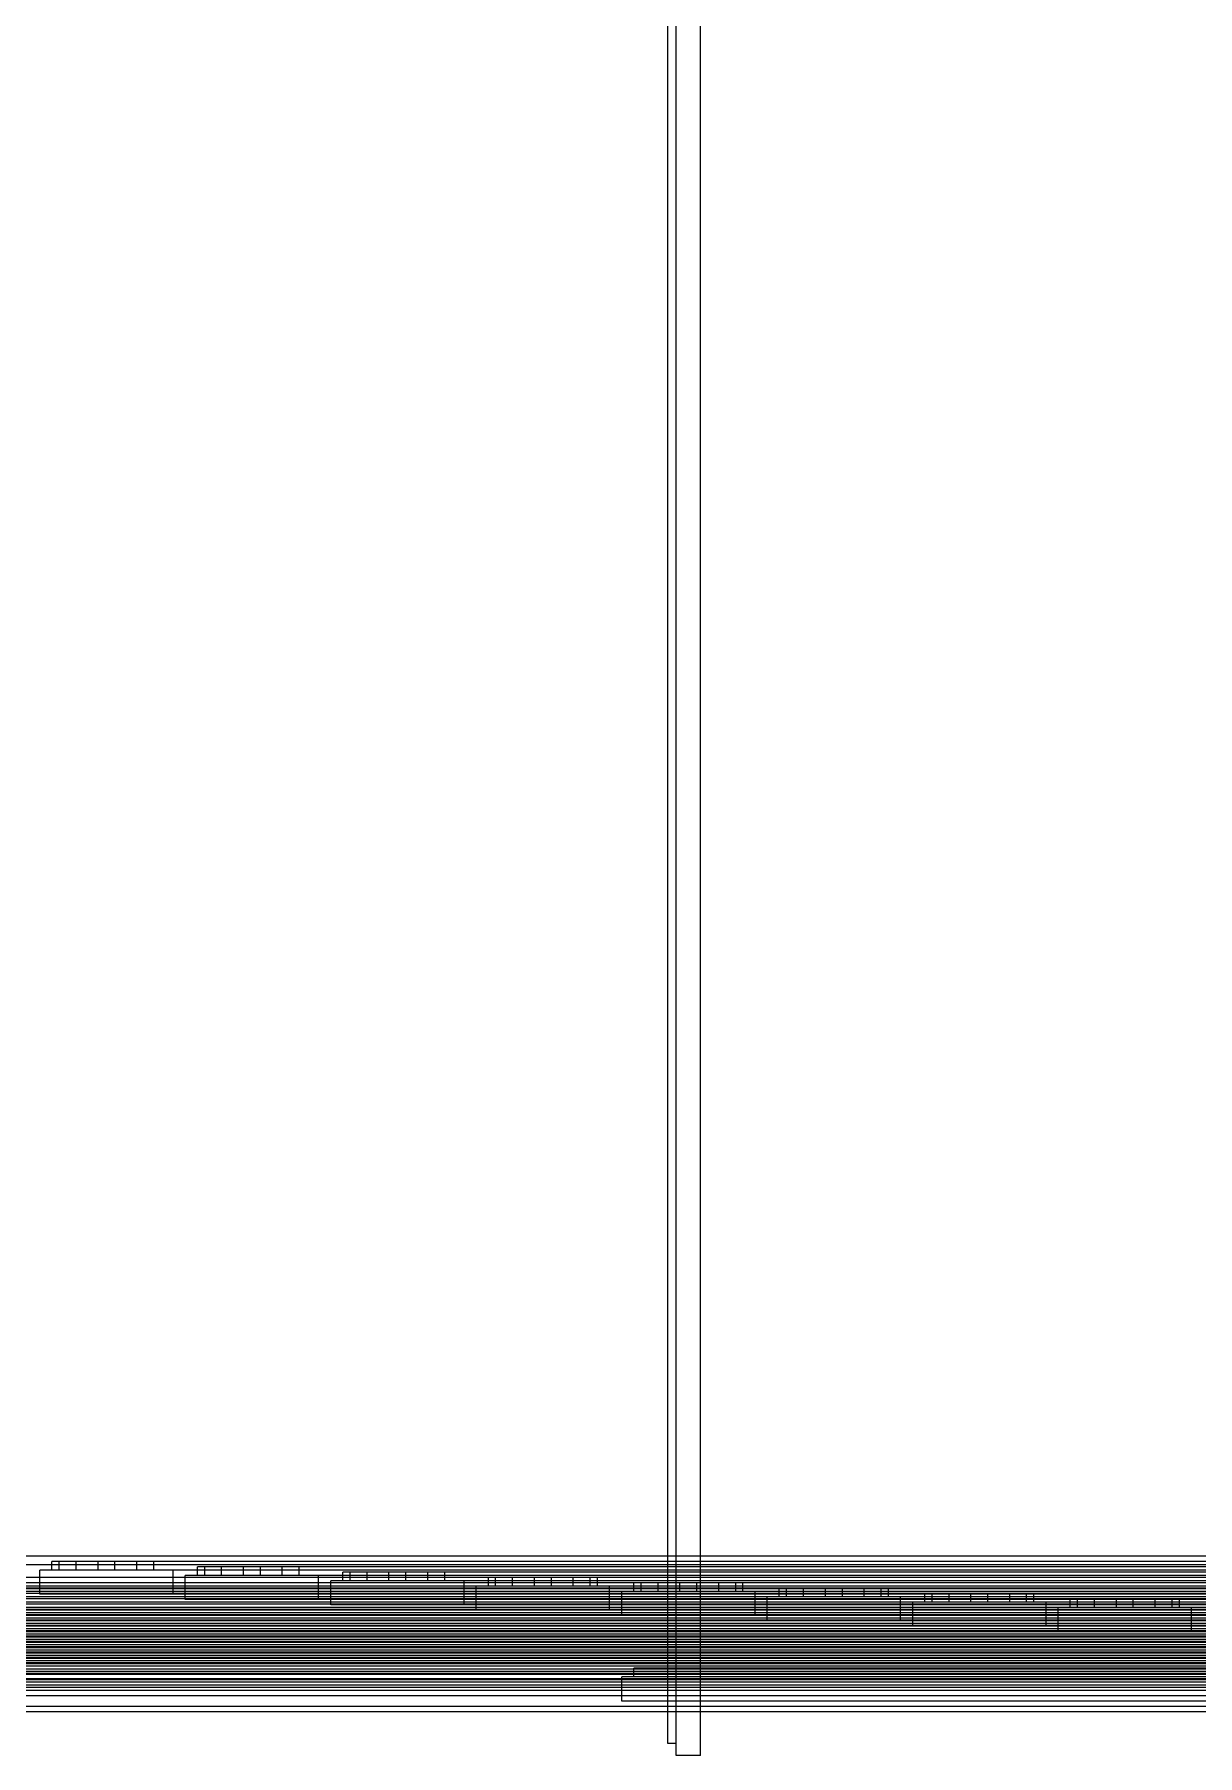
# Model space of a CAD drawing. Header units: millimetres. Extents: x -1225 to 566, y -985 to 617.
# Drawn here: x -751.7 to -703.7, y 3.4 to 74.4 of the extents above; entities that cross this region are included whole.
import ezdxf

# ---------------------------------------------------------------- set-up
doc = ezdxf.new("R2010")
doc.units = ezdxf.units.MM
doc.layers.add('HIDDEN', color=8, linetype='Continuous')
doc.layers.add('VISIBLE', color=7, linetype='Continuous')

msp = doc.modelspace()

# ---------------------------------------------------------------- linework, layer by layer
at = {"layer": 'HIDDEN'}
for points in [[(-725.53, 3.89), (-725.53, 222.25)], [(-725.53, 3.89), (-725.53, 222.25)], [(-725.53, 3.89), (-725.53, 222.25)], [(-725.53, 3.89), (-725.53, 222.25)], [(-725.53, 3.89), (-725.53, 222.25)], [(-725.18, 3.39), (-725.18, 222.75)], [(-725.18, 3.89), (-725.18, 222.25)], [(-725.18, 3.89), (-725.18, 222.25)], [(-725.18, 3.89), (-725.18, 222.25)], [(-725.18, 3.89), (-725.18, 222.25)], [(-725.18, 3.89), (-725.18, 222.25)], [(-725.18, 3.89), (-725.18, 222.25)], [(-724.18, 3.39), (-724.18, 222.75)], [(-607.93, 11.61), (-756.93, 11.61)], [(-607.93, 11.61), (-756.93, 11.61)], [(-607.93, 11.61), (-756.93, 11.61)], [(-607.93, 11.61), (-756.93, 11.61)], [(-607.93, 11.61), (-756.93, 11.61)], [(-607.93, 11.61), (-756.93, 11.61)], [(-595.43, 11.61), (-756.93, 11.61)], [(-595.43, 11.61), (-756.93, 11.61)], [(-595.43, 11.61), (-756.93, 11.61)], [(-595.43, 11.61), (-756.93, 11.61)], [(-595.43, 11.61), (-756.93, 11.61)], [(-607.93, 11.39), (-750.93, 11.39)], [(-750.93, 11.04), (-750.93, 11.39)], [(-607.93, 11.39), (-750.93, 11.39)], [(-750.93, 11.04), (-750.93, 11.39)], [(-607.93, 11.39), (-750.93, 11.39)], [(-750.93, 11.04), (-750.93, 11.39)], [(-607.93, 11.39), (-750.93, 11.39)], [(-750.93, 11.04), (-750.93, 11.39)], [(-607.93, 11.39), (-750.93, 11.39)], [(-750.93, 11.04), (-750.93, 11.39)], [(-607.93, 11.39), (-750.93, 11.39)], [(-750.93, 11.04), (-750.93, 11.39)], [(-661.43, 11.39), (-750.93, 11.39)], [(-750.93, 11.04), (-750.93, 11.39)], [(-661.43, 11.39), (-750.93, 11.39)], [(-750.93, 11.04), (-750.93, 11.39)], [(-661.43, 11.39), (-750.93, 11.39)], [(-750.93, 11.04), (-750.93, 11.39)], [(-661.43, 11.39), (-750.93, 11.39)], [(-750.93, 11.04), (-750.93, 11.39)], [(-661.43, 11.39), (-750.93, 11.39)], [(-750.93, 11.04), (-750.93, 11.39)], [(-661.43, 11.39), (-750.93, 11.39)], [(-750.93, 11.04), (-750.93, 11.39)], [(-749.93, 11.39), (-750.63, 11.39)], [(-750.63, 11.04), (-750.63, 11.39)], [(-749.93, 11.39), (-750.63, 11.39)], [(-750.63, 11.04), (-750.63, 11.39)], [(-749.93, 11.04), (-749.93, 11.39)], [(-749.93, 11.04), (-749.93, 11.39)], [(-748.33, 11.39), (-749.03, 11.39)], [(-749.03, 11.04), (-749.03, 11.39)], [(-748.33, 11.39), (-749.03, 11.39)], [(-749.03, 11.04), (-749.03, 11.39)], [(-748.33, 11.04), (-748.33, 11.39)], [(-748.33, 11.04), (-748.33, 11.39)], [(-746.73, 11.39), (-747.43, 11.39)], [(-747.43, 11.04), (-747.43, 11.39)], [(-746.73, 11.39), (-747.43, 11.39)], [(-747.43, 11.04), (-747.43, 11.39)], [(-746.73, 11.04), (-746.73, 11.39)], [(-746.73, 11.04), (-746.73, 11.39)], [(-725.53, 5.64), (-725.53, 11.61)], [(-725.18, 5.86), (-725.18, 11.61)], [(-724.18, 5.86), (-724.18, 11.61)], [(-728.43, 10.73), (-796.93, 10.73)], [(-728.43, 10.73), (-796.93, 10.73)], [(-728.43, 10.73), (-796.93, 10.73)], [(-728.43, 10.73), (-796.93, 10.73)], [(-728.43, 10.73), (-796.93, 10.73)], [(-607.43, 11.26), (-757.43, 11.26)], [(-607.43, 11.26), (-757.43, 11.26)], [(-594.93, 11.26), (-757.43, 11.26)], [(-728.43, 10.73), (-757.43, 10.73)], [(-607.93, 11.26), (-756.93, 11.26)], [(-607.93, 11.26), (-756.93, 11.26)], [(-607.93, 11.26), (-756.93, 11.26)], [(-607.93, 11.26), (-756.93, 11.26)], [(-607.93, 11.26), (-756.93, 11.26)], [(-607.93, 11.26), (-756.93, 11.26)], [(-595.43, 11.26), (-756.93, 11.26)], [(-595.43, 11.26), (-756.93, 11.26)], [(-595.43, 11.26), (-756.93, 11.26)], [(-595.43, 11.26), (-756.93, 11.26)], [(-595.43, 11.26), (-756.93, 11.26)], [(-595.43, 11.26), (-756.93, 11.26)], [(-607.43, 11.04), (-751.43, 11.04)], [(-751.43, 10.26), (-751.43, 11.04)], [(-607.43, 11.04), (-751.43, 11.04)], [(-751.43, 10.04), (-751.43, 11.04)], [(-745.93, 11.04), (-751.43, 11.04)], [(-751.43, 10.26), (-751.43, 11.04)], [(-745.93, 11.04), (-751.43, 11.04)], [(-751.43, 10.04), (-751.43, 11.04)], [(-660.93, 11.04), (-751.43, 11.04)], [(-751.43, 10.04), (-751.43, 11.04)], [(-660.93, 11.04), (-751.43, 11.04)], [(-751.43, 10.04), (-751.43, 11.04)], [(-607.93, 11.04), (-750.93, 11.04)], [(-607.93, 11.04), (-750.93, 11.04)], [(-607.93, 11.04), (-750.93, 11.04)], [(-607.93, 11.04), (-750.93, 11.04)], [(-607.93, 11.04), (-750.93, 11.04)], [(-607.93, 11.04), (-750.93, 11.04)], [(-661.43, 11.04), (-750.93, 11.04)], [(-661.43, 11.04), (-750.93, 11.04)], [(-661.43, 11.04), (-750.93, 11.04)], [(-661.43, 11.04), (-750.93, 11.04)], [(-661.43, 11.04), (-750.93, 11.04)], [(-661.43, 11.04), (-750.93, 11.04)], [(-749.93, 11.04), (-750.63, 11.04)], [(-749.93, 11.04), (-750.63, 11.04)], [(-748.33, 11.04), (-749.03, 11.04)], [(-748.33, 11.04), (-749.03, 11.04)], [(-746.73, 11.04), (-747.43, 11.04)], [(-746.73, 11.04), (-747.43, 11.04)], [(-745.93, 10.26), (-745.93, 11.04)], [(-745.93, 10.04), (-745.93, 11.04)], [(-607.43, 10.82), (-745.43, 10.82)], [(-745.43, 9.82), (-745.43, 10.82)], [(-607.43, 10.82), (-745.43, 10.82)], [(-745.43, 9.82), (-745.43, 10.82)], [(-739.93, 10.82), (-745.43, 10.82)], [(-745.43, 10.26), (-745.43, 10.82)], [(-739.93, 10.82), (-745.43, 10.82)], [(-745.43, 9.82), (-745.43, 10.82)], [(-658.93, 10.82), (-745.43, 10.82)], [(-745.43, 10.26), (-745.43, 10.82)], [(-658.93, 10.82), (-745.43, 10.82)], [(-745.43, 9.82), (-745.43, 10.82)], [(-607.93, 11.17), (-744.93, 11.17)], [(-744.93, 10.82), (-744.93, 11.17)], [(-607.93, 11.17), (-744.93, 11.17)], [(-744.93, 10.82), (-744.93, 11.17)], [(-607.93, 11.17), (-744.93, 11.17)], [(-744.93, 10.82), (-744.93, 11.17)], [(-607.93, 11.17), (-744.93, 11.17)], [(-744.93, 10.82), (-744.93, 11.17)], [(-607.93, 11.17), (-744.93, 11.17)], [(-744.93, 10.82), (-744.93, 11.17)], [(-607.93, 11.17), (-744.93, 11.17)], [(-744.93, 10.82), (-744.93, 11.17)], [(-659.43, 11.17), (-744.93, 11.17)], [(-744.93, 10.82), (-744.93, 11.17)], [(-659.43, 11.17), (-744.93, 11.17)], [(-744.93, 10.82), (-744.93, 11.17)], [(-659.43, 11.17), (-744.93, 11.17)], [(-744.93, 10.82), (-744.93, 11.17)], [(-659.43, 11.17), (-744.93, 11.17)], [(-744.93, 10.82), (-744.93, 11.17)], [(-659.43, 11.17), (-744.93, 11.17)], [(-744.93, 10.82), (-744.93, 11.17)], [(-659.43, 11.17), (-744.93, 11.17)], [(-744.93, 10.82), (-744.93, 11.17)], [(-607.93, 10.82), (-744.93, 10.82)], [(-607.93, 10.82), (-744.93, 10.82)], [(-607.93, 10.82), (-744.93, 10.82)], [(-607.93, 10.82), (-744.93, 10.82)], [(-607.93, 10.82), (-744.93, 10.82)], [(-607.93, 10.82), (-744.93, 10.82)], [(-659.43, 10.82), (-744.93, 10.82)], [(-659.43, 10.82), (-744.93, 10.82)], [(-659.43, 10.82), (-744.93, 10.82)], [(-659.43, 10.82), (-744.93, 10.82)], [(-659.43, 10.82), (-744.93, 10.82)], [(-659.43, 10.82), (-744.93, 10.82)], [(-743.93, 11.17), (-744.63, 11.17)], [(-744.63, 10.82), (-744.63, 11.17)], [(-743.93, 11.17), (-744.63, 11.17)], [(-744.63, 10.82), (-744.63, 11.17)], [(-743.93, 10.82), (-744.63, 10.82)], [(-743.93, 10.82), (-744.63, 10.82)], [(-743.93, 10.82), (-743.93, 11.17)], [(-743.93, 10.82), (-743.93, 11.17)], [(-742.33, 11.17), (-743.03, 11.17)], [(-743.03, 10.82), (-743.03, 11.17)], [(-742.33, 11.17), (-743.03, 11.17)], [(-743.03, 10.82), (-743.03, 11.17)], [(-742.33, 10.82), (-743.03, 10.82)], [(-742.33, 10.82), (-743.03, 10.82)], [(-742.33, 10.82), (-742.33, 11.17)], [(-742.33, 10.82), (-742.33, 11.17)], [(-740.73, 11.17), (-741.43, 11.17)], [(-741.43, 10.82), (-741.43, 11.17)], [(-740.73, 11.17), (-741.43, 11.17)], [(-741.43, 10.82), (-741.43, 11.17)], [(-740.73, 10.82), (-741.43, 10.82)], [(-740.73, 10.82), (-741.43, 10.82)], [(-740.73, 10.82), (-740.73, 11.17)], [(-740.73, 10.82), (-740.73, 11.17)], [(-739.93, 10.26), (-739.93, 10.82)], [(-739.93, 9.82), (-739.93, 10.82)], [(-607.93, 10.95), (-738.93, 10.95)], [(-738.93, 10.6), (-738.93, 10.95)], [(-607.93, 10.95), (-738.93, 10.95)], [(-738.93, 10.6), (-738.93, 10.95)], [(-607.93, 10.95), (-738.93, 10.95)], [(-738.93, 10.6), (-738.93, 10.95)], [(-607.93, 10.95), (-738.93, 10.95)], [(-738.93, 10.6), (-738.93, 10.95)], [(-607.93, 10.95), (-738.93, 10.95)], [(-738.93, 10.6), (-738.93, 10.95)], [(-607.93, 10.95), (-738.93, 10.95)], [(-738.93, 10.6), (-738.93, 10.95)], [(-595.43, 10.95), (-738.93, 10.95)], [(-738.93, 10.6), (-738.93, 10.95)], [(-595.43, 10.95), (-738.93, 10.95)], [(-738.93, 10.6), (-738.93, 10.95)], [(-595.43, 10.95), (-738.93, 10.95)], [(-738.93, 10.6), (-738.93, 10.95)], [(-595.43, 10.95), (-738.93, 10.95)], [(-738.93, 10.6), (-738.93, 10.95)], [(-595.43, 10.95), (-738.93, 10.95)], [(-738.93, 10.6), (-738.93, 10.95)], [(-737.93, 10.95), (-738.63, 10.95)], [(-738.63, 10.6), (-738.63, 10.95)], [(-737.93, 10.6), (-737.93, 10.95)], [(-736.33, 10.95), (-737.03, 10.95)], [(-737.03, 10.6), (-737.03, 10.95)], [(-736.33, 10.6), (-736.33, 10.95)], [(-734.73, 10.95), (-735.43, 10.95)], [(-735.43, 10.6), (-735.43, 10.95)], [(-734.73, 10.6), (-734.73, 10.95)], [(-607.93, 10.73), (-732.93, 10.73)], [(-732.93, 10.38), (-732.93, 10.73)], [(-607.93, 10.73), (-732.93, 10.73)], [(-732.93, 10.38), (-732.93, 10.73)], [(-607.93, 10.73), (-732.93, 10.73)], [(-732.93, 10.38), (-732.93, 10.73)], [(-607.93, 10.73), (-732.93, 10.73)], [(-732.93, 10.38), (-732.93, 10.73)], [(-607.93, 10.73), (-732.93, 10.73)], [(-732.93, 10.38), (-732.93, 10.73)], [(-607.93, 10.73), (-732.93, 10.73)], [(-732.93, 10.38), (-732.93, 10.73)], [(-731.93, 10.73), (-732.63, 10.73)], [(-732.63, 10.38), (-732.63, 10.73)], [(-731.93, 10.73), (-732.63, 10.73)], [(-732.63, 10.38), (-732.63, 10.73)], [(-731.93, 10.38), (-731.93, 10.73)], [(-731.93, 10.38), (-731.93, 10.73)], [(-730.33, 10.73), (-731.03, 10.73)], [(-731.03, 10.38), (-731.03, 10.73)], [(-730.33, 10.73), (-731.03, 10.73)], [(-731.03, 10.38), (-731.03, 10.73)], [(-730.33, 10.38), (-730.33, 10.73)], [(-730.33, 10.38), (-730.33, 10.73)], [(-728.73, 10.73), (-729.43, 10.73)], [(-729.43, 10.38), (-729.43, 10.73)], [(-728.73, 10.73), (-729.43, 10.73)], [(-729.43, 10.38), (-729.43, 10.73)], [(-728.73, 10.38), (-728.73, 10.73)], [(-728.73, 10.38), (-728.73, 10.73)], [(-728.43, 10.38), (-728.43, 10.73)], [(-728.43, 10.38), (-728.43, 10.73)], [(-728.43, 10.38), (-728.43, 10.73)], [(-728.43, 10.38), (-728.43, 10.73)], [(-728.43, 10.38), (-728.43, 10.73)], [(-728.43, 10.38), (-728.43, 10.73)], [(-710.43, 10.07), (-811.78, 10.07)], [(-710.43, 10.07), (-811.78, 10.07)], [(-710.43, 10.07), (-811.78, 10.07)], [(-710.43, 10.07), (-811.78, 10.07)], [(-710.43, 10.07), (-811.78, 10.07)], [(-721.93, 10.16), (-811.28, 10.16)], [(-722.43, 10.51), (-810.78, 10.51)], [(-722.43, 10.51), (-810.78, 10.51)], [(-722.43, 10.51), (-810.78, 10.51)], [(-722.43, 10.51), (-810.78, 10.51)], [(-722.43, 10.51), (-810.78, 10.51)], [(-722.43, 10.16), (-810.78, 10.16)], [(-722.43, 10.16), (-810.78, 10.16)], [(-722.43, 10.16), (-810.78, 10.16)], [(-722.43, 10.16), (-810.78, 10.16)], [(-722.43, 10.16), (-810.78, 10.16)], [(-722.43, 10.16), (-810.78, 10.16)], [(-727.93, 10.38), (-797.43, 10.38)], [(-721.93, 10.16), (-797.43, 10.16)], [(-715.93, 9.94), (-797.43, 9.94)], [(-715.93, 9.94), (-797.43, 9.94)], [(-722.43, 10.51), (-796.93, 10.51)], [(-728.43, 10.38), (-796.93, 10.38)], [(-728.43, 10.38), (-796.93, 10.38)], [(-728.43, 10.38), (-796.93, 10.38)], [(-728.43, 10.38), (-796.93, 10.38)], [(-728.43, 10.38), (-796.93, 10.38)], [(-728.43, 10.38), (-796.93, 10.38)], [(-716.43, 10.29), (-796.93, 10.29)], [(-716.43, 10.29), (-796.93, 10.29)], [(-716.43, 10.29), (-796.93, 10.29)], [(-716.43, 10.29), (-796.93, 10.29)], [(-716.43, 10.29), (-796.93, 10.29)], [(-716.43, 10.29), (-796.93, 10.29)], [(-716.43, 9.94), (-796.93, 9.94)], [(-716.43, 9.94), (-796.93, 9.94)], [(-716.43, 9.94), (-796.93, 9.94)], [(-716.43, 9.94), (-796.93, 9.94)], [(-716.43, 9.94), (-796.93, 9.94)], [(-716.43, 9.94), (-796.93, 9.94)], [(-727.93, 10.38), (-757.43, 10.38)], [(-607.43, 10.26), (-757.43, 10.26)], [(-607.43, 10.26), (-757.43, 10.26)], [(-594.93, 10.26), (-757.43, 10.26)], [(-710.43, 10.07), (-751.43, 10.07)], [(-607.43, 10.04), (-751.43, 10.04)], [(-745.93, 10.04), (-751.43, 10.04)], [(-660.93, 10.04), (-751.43, 10.04)], [(-660.93, 10.04), (-751.43, 10.04)], [(-607.43, 10.04), (-745.43, 10.04)], [(-607.43, 10.6), (-739.43, 10.6)], [(-739.43, 9.6), (-739.43, 10.6)], [(-607.43, 10.6), (-739.43, 10.6)], [(-739.43, 9.6), (-739.43, 10.6)], [(-733.93, 10.6), (-739.43, 10.6)], [(-739.43, 9.6), (-739.43, 10.6)], [(-594.93, 10.6), (-739.43, 10.6)], [(-739.43, 9.6), (-739.43, 10.6)], [(-594.93, 10.26), (-739.43, 10.26)], [(-607.93, 10.6), (-738.93, 10.6)], [(-607.93, 10.6), (-738.93, 10.6)], [(-607.93, 10.6), (-738.93, 10.6)], [(-607.93, 10.6), (-738.93, 10.6)], [(-607.93, 10.6), (-738.93, 10.6)], [(-607.93, 10.6), (-738.93, 10.6)], [(-595.43, 10.6), (-738.93, 10.6)], [(-595.43, 10.6), (-738.93, 10.6)], [(-595.43, 10.6), (-738.93, 10.6)], [(-595.43, 10.6), (-738.93, 10.6)], [(-595.43, 10.6), (-738.93, 10.6)], [(-595.43, 10.6), (-738.93, 10.6)], [(-737.93, 10.6), (-738.63, 10.6)], [(-737.93, 10.6), (-738.63, 10.6)], [(-736.33, 10.6), (-737.03, 10.6)], [(-736.33, 10.6), (-737.03, 10.6)], [(-734.73, 10.6), (-735.43, 10.6)], [(-734.73, 10.6), (-735.43, 10.6)], [(-733.93, 9.6), (-733.93, 10.6)], [(-607.43, 10.38), (-733.43, 10.38)], [(-733.43, 9.6), (-733.43, 10.38)], [(-607.43, 10.38), (-733.43, 10.38)], [(-733.43, 9.38), (-733.43, 10.38)], [(-727.93, 10.38), (-733.43, 10.38)], [(-733.43, 9.6), (-733.43, 10.38)], [(-727.93, 10.38), (-733.43, 10.38)], [(-733.43, 9.38), (-733.43, 10.38)], [(-607.93, 10.38), (-732.93, 10.38)], [(-607.93, 10.38), (-732.93, 10.38)], [(-607.93, 10.38), (-732.93, 10.38)], [(-607.93, 10.38), (-732.93, 10.38)], [(-607.93, 10.38), (-732.93, 10.38)], [(-607.93, 10.38), (-732.93, 10.38)], [(-731.93, 10.38), (-732.63, 10.38)], [(-731.93, 10.38), (-732.63, 10.38)], [(-730.33, 10.38), (-731.03, 10.38)], [(-730.33, 10.38), (-731.03, 10.38)], [(-728.73, 10.38), (-729.43, 10.38)], [(-728.73, 10.38), (-729.43, 10.38)], [(-727.93, 9.6), (-727.93, 10.38)], [(-727.93, 9.38), (-727.93, 10.38)], [(-727.93, 9.38), (-727.93, 10.38)], [(-727.93, 9.38), (-727.93, 10.38)], [(-607.43, 10.16), (-727.43, 10.16)], [(-727.43, 9.16), (-727.43, 10.16)], [(-607.43, 10.16), (-727.43, 10.16)], [(-727.43, 9.16), (-727.43, 10.16)], [(-721.93, 10.16), (-727.43, 10.16)], [(-727.43, 9.16), (-727.43, 10.16)], [(-721.93, 10.16), (-727.43, 10.16)], [(-727.43, 9.16), (-727.43, 10.16)], [(-607.93, 10.51), (-726.93, 10.51)], [(-726.93, 10.16), (-726.93, 10.51)], [(-607.93, 10.51), (-726.93, 10.51)], [(-726.93, 10.16), (-726.93, 10.51)], [(-607.93, 10.51), (-726.93, 10.51)], [(-726.93, 10.16), (-726.93, 10.51)], [(-607.93, 10.51), (-726.93, 10.51)], [(-726.93, 10.16), (-726.93, 10.51)], [(-607.93, 10.51), (-726.93, 10.51)], [(-726.93, 10.16), (-726.93, 10.51)], [(-607.93, 10.51), (-726.93, 10.51)], [(-726.93, 10.16), (-726.93, 10.51)], [(-607.93, 10.16), (-726.93, 10.16)], [(-607.93, 10.16), (-726.93, 10.16)], [(-607.93, 10.16), (-726.93, 10.16)], [(-607.93, 10.16), (-726.93, 10.16)], [(-607.93, 10.16), (-726.93, 10.16)], [(-607.93, 10.16), (-726.93, 10.16)], [(-725.93, 10.51), (-726.63, 10.51)], [(-726.63, 10.16), (-726.63, 10.51)], [(-725.93, 10.51), (-726.63, 10.51)], [(-726.63, 10.16), (-726.63, 10.51)], [(-725.93, 10.16), (-726.63, 10.16)], [(-725.93, 10.16), (-726.63, 10.16)], [(-725.93, 10.16), (-725.93, 10.51)], [(-725.93, 10.16), (-725.93, 10.51)], [(-724.33, 10.51), (-725.03, 10.51)], [(-725.03, 10.16), (-725.03, 10.51)], [(-724.33, 10.51), (-725.03, 10.51)], [(-725.03, 10.16), (-725.03, 10.51)], [(-724.33, 10.16), (-725.03, 10.16)], [(-724.33, 10.16), (-725.03, 10.16)], [(-724.33, 10.16), (-724.33, 10.51)], [(-724.33, 10.16), (-724.33, 10.51)], [(-722.73, 10.51), (-723.43, 10.51)], [(-723.43, 10.16), (-723.43, 10.51)], [(-722.73, 10.51), (-723.43, 10.51)], [(-723.43, 10.16), (-723.43, 10.51)], [(-722.73, 10.16), (-723.43, 10.16)], [(-722.73, 10.16), (-723.43, 10.16)], [(-722.73, 10.16), (-722.73, 10.51)], [(-722.73, 10.16), (-722.73, 10.51)], [(-722.43, 10.16), (-722.43, 10.51)], [(-722.43, 10.16), (-722.43, 10.51)], [(-722.43, 10.16), (-722.43, 10.51)], [(-722.43, 10.16), (-722.43, 10.51)], [(-722.43, 10.16), (-722.43, 10.51)], [(-722.43, 10.16), (-722.43, 10.51)], [(-721.93, 9.16), (-721.93, 10.16)], [(-721.93, 9.16), (-721.93, 10.16)], [(-721.93, 9.16), (-721.93, 10.16)], [(-721.93, 9.16), (-721.93, 10.16)], [(-607.43, 9.94), (-721.43, 9.94)], [(-721.43, 8.94), (-721.43, 9.94)], [(-607.43, 9.94), (-721.43, 9.94)], [(-721.43, 8.94), (-721.43, 9.94)], [(-715.93, 9.94), (-721.43, 9.94)], [(-721.43, 8.94), (-721.43, 9.94)], [(-715.93, 9.94), (-721.43, 9.94)], [(-721.43, 8.94), (-721.43, 9.94)], [(-607.93, 10.29), (-720.93, 10.29)], [(-720.93, 9.94), (-720.93, 10.29)], [(-607.93, 10.29), (-720.93, 10.29)], [(-720.93, 9.94), (-720.93, 10.29)], [(-607.93, 10.29), (-720.93, 10.29)], [(-720.93, 9.94), (-720.93, 10.29)], [(-607.93, 10.29), (-720.93, 10.29)], [(-720.93, 9.94), (-720.93, 10.29)], [(-607.93, 10.29), (-720.93, 10.29)], [(-720.93, 9.94), (-720.93, 10.29)], [(-607.93, 10.29), (-720.93, 10.29)], [(-720.93, 9.94), (-720.93, 10.29)], [(-607.93, 9.94), (-720.93, 9.94)], [(-607.93, 9.94), (-720.93, 9.94)], [(-607.93, 9.94), (-720.93, 9.94)], [(-607.93, 9.94), (-720.93, 9.94)], [(-607.93, 9.94), (-720.93, 9.94)], [(-607.93, 9.94), (-720.93, 9.94)], [(-719.93, 10.29), (-720.63, 10.29)], [(-720.63, 9.94), (-720.63, 10.29)], [(-719.93, 10.29), (-720.63, 10.29)], [(-720.63, 9.94), (-720.63, 10.29)], [(-719.93, 9.94), (-720.63, 9.94)], [(-719.93, 9.94), (-720.63, 9.94)], [(-719.93, 9.94), (-719.93, 10.29)], [(-719.93, 9.94), (-719.93, 10.29)], [(-718.33, 10.29), (-719.03, 10.29)], [(-719.03, 9.94), (-719.03, 10.29)], [(-718.33, 10.29), (-719.03, 10.29)], [(-719.03, 9.94), (-719.03, 10.29)], [(-718.33, 9.94), (-719.03, 9.94)], [(-718.33, 9.94), (-719.03, 9.94)], [(-718.33, 9.94), (-718.33, 10.29)], [(-718.33, 9.94), (-718.33, 10.29)], [(-716.73, 10.29), (-717.43, 10.29)], [(-717.43, 9.94), (-717.43, 10.29)], [(-716.73, 10.29), (-717.43, 10.29)], [(-717.43, 9.94), (-717.43, 10.29)], [(-716.73, 9.94), (-717.43, 9.94)], [(-716.73, 9.94), (-717.43, 9.94)], [(-716.73, 9.94), (-716.73, 10.29)], [(-716.73, 9.94), (-716.73, 10.29)], [(-716.43, 9.94), (-716.43, 10.29)], [(-716.43, 9.94), (-716.43, 10.29)], [(-716.43, 9.94), (-716.43, 10.29)], [(-716.43, 9.94), (-716.43, 10.29)], [(-716.43, 9.94), (-716.43, 10.29)], [(-716.43, 9.94), (-716.43, 10.29)], [(-715.93, 8.94), (-715.93, 9.94)], [(-715.93, 8.94), (-715.93, 9.94)], [(-715.93, 8.94), (-715.93, 9.94)], [(-715.93, 8.94), (-715.93, 9.94)], [(-607.93, 10.07), (-714.93, 10.07)], [(-714.93, 9.72), (-714.93, 10.07)], [(-607.93, 10.07), (-714.93, 10.07)], [(-714.93, 9.72), (-714.93, 10.07)], [(-607.93, 10.07), (-714.93, 10.07)], [(-714.93, 9.72), (-714.93, 10.07)], [(-607.93, 10.07), (-714.93, 10.07)], [(-714.93, 9.72), (-714.93, 10.07)], [(-607.93, 10.07), (-714.93, 10.07)], [(-714.93, 9.72), (-714.93, 10.07)], [(-607.93, 10.07), (-714.93, 10.07)], [(-714.93, 9.72), (-714.93, 10.07)], [(-713.93, 10.07), (-714.63, 10.07)], [(-714.63, 9.72), (-714.63, 10.07)], [(-713.93, 10.07), (-714.63, 10.07)], [(-714.63, 9.72), (-714.63, 10.07)], [(-713.93, 9.72), (-713.93, 10.07)], [(-713.93, 9.72), (-713.93, 10.07)], [(-712.33, 10.07), (-713.03, 10.07)], [(-713.03, 9.72), (-713.03, 10.07)], [(-712.33, 10.07), (-713.03, 10.07)], [(-713.03, 9.72), (-713.03, 10.07)], [(-712.33, 9.72), (-712.33, 10.07)], [(-712.33, 9.72), (-712.33, 10.07)], [(-710.73, 10.07), (-711.43, 10.07)], [(-711.43, 9.72), (-711.43, 10.07)], [(-710.73, 10.07), (-711.43, 10.07)], [(-711.43, 9.72), (-711.43, 10.07)], [(-710.73, 9.72), (-710.73, 10.07)], [(-710.73, 9.72), (-710.73, 10.07)], [(-710.43, 9.72), (-710.43, 10.07)], [(-710.43, 9.72), (-710.43, 10.07)], [(-710.43, 9.72), (-710.43, 10.07)], [(-710.43, 9.72), (-710.43, 10.07)], [(-710.43, 9.72), (-710.43, 10.07)], [(-710.43, 9.72), (-710.43, 10.07)], [(-692.43, 9.41), (-951.93, 9.41)], [(-692.43, 9.41), (-951.93, 9.41)], [(-692.43, 9.41), (-951.93, 9.41)], [(-692.43, 9.41), (-951.93, 9.41)], [(-692.43, 9.41), (-951.93, 9.41)], [(-709.93, 9.72), (-812.28, 9.72)], [(-710.43, 9.72), (-811.78, 9.72)], [(-710.43, 9.72), (-811.78, 9.72)], [(-710.43, 9.72), (-811.78, 9.72)], [(-710.43, 9.72), (-811.78, 9.72)], [(-710.43, 9.72), (-811.78, 9.72)], [(-710.43, 9.72), (-811.78, 9.72)], [(-703.93, 9.5), (-801.28, 9.5)], [(-704.43, 9.85), (-800.78, 9.85)], [(-704.43, 9.85), (-800.78, 9.85)], [(-704.43, 9.85), (-800.78, 9.85)], [(-704.43, 9.85), (-800.78, 9.85)], [(-704.43, 9.85), (-800.78, 9.85)], [(-709.93, 9.72), (-800.78, 9.72)], [(-704.43, 9.5), (-800.78, 9.5)], [(-704.43, 9.5), (-800.78, 9.5)], [(-704.43, 9.5), (-800.78, 9.5)], [(-704.43, 9.5), (-800.78, 9.5)], [(-704.43, 9.5), (-800.78, 9.5)], [(-704.43, 9.5), (-800.78, 9.5)], [(-727.93, 9.38), (-797.43, 9.38)], [(-727.93, 9.38), (-797.43, 9.38)], [(-697.93, 9.28), (-795.28, 9.28)], [(-697.93, 9.28), (-795.28, 9.28)], [(-698.43, 9.63), (-794.78, 9.63)], [(-698.43, 9.63), (-794.78, 9.63)], [(-698.43, 9.63), (-794.78, 9.63)], [(-698.43, 9.63), (-794.78, 9.63)], [(-698.43, 9.63), (-794.78, 9.63)], [(-703.93, 9.5), (-794.78, 9.5)], [(-698.43, 9.28), (-794.78, 9.28)], [(-698.43, 9.28), (-794.78, 9.28)], [(-698.43, 9.28), (-794.78, 9.28)], [(-698.43, 9.28), (-794.78, 9.28)], [(-698.43, 9.28), (-794.78, 9.28)], [(-698.43, 9.28), (-794.78, 9.28)], [(-704.43, 9.85), (-745.43, 9.85)], [(-607.43, 9.82), (-745.43, 9.82)], [(-607.43, 9.82), (-745.43, 9.82)], [(-739.93, 9.82), (-745.43, 9.82)], [(-658.93, 9.82), (-745.43, 9.82)], [(-658.93, 9.82), (-739.43, 9.82)], [(-698.43, 9.63), (-739.43, 9.63)], [(-607.43, 9.6), (-739.43, 9.6)], [(-607.43, 9.6), (-739.43, 9.6)], [(-733.93, 9.6), (-739.43, 9.6)], [(-594.93, 9.6), (-739.43, 9.6)], [(-733.43, 9.38), (-733.43, 9.41)], [(-733.43, 9.38), (-733.43, 9.41)], [(-692.43, 9.38), (-733.43, 9.38)], [(-607.43, 9.38), (-733.43, 9.38)], [(-727.93, 9.38), (-733.43, 9.38)], [(-727.93, 9.38), (-733.43, 9.38)], [(-727.93, 9.38), (-727.93, 9.41)], [(-607.43, 9.72), (-715.43, 9.72)], [(-715.43, 8.72), (-715.43, 9.72)], [(-607.43, 9.72), (-715.43, 9.72)], [(-715.43, 8.72), (-715.43, 9.72)], [(-709.93, 9.72), (-715.43, 9.72)], [(-715.43, 8.72), (-715.43, 9.72)], [(-709.93, 9.72), (-715.43, 9.72)], [(-715.43, 8.72), (-715.43, 9.72)], [(-607.93, 9.72), (-714.93, 9.72)], [(-607.93, 9.72), (-714.93, 9.72)], [(-607.93, 9.72), (-714.93, 9.72)], [(-607.93, 9.72), (-714.93, 9.72)], [(-607.93, 9.72), (-714.93, 9.72)], [(-607.93, 9.72), (-714.93, 9.72)], [(-713.93, 9.72), (-714.63, 9.72)], [(-713.93, 9.72), (-714.63, 9.72)], [(-712.33, 9.72), (-713.03, 9.72)], [(-712.33, 9.72), (-713.03, 9.72)], [(-710.73, 9.72), (-711.43, 9.72)], [(-710.73, 9.72), (-711.43, 9.72)], [(-709.93, 8.72), (-709.93, 9.72)], [(-709.93, 8.72), (-709.93, 9.72)], [(-709.93, 8.72), (-709.93, 9.72)], [(-709.93, 8.72), (-709.93, 9.72)], [(-607.43, 9.5), (-709.43, 9.5)], [(-709.43, 8.5), (-709.43, 9.5)], [(-607.43, 9.5), (-709.43, 9.5)], [(-709.43, 8.5), (-709.43, 9.5)], [(-703.93, 9.5), (-709.43, 9.5)], [(-709.43, 8.5), (-709.43, 9.5)], [(-703.93, 9.5), (-709.43, 9.5)], [(-709.43, 8.5), (-709.43, 9.5)], [(-607.93, 9.85), (-708.93, 9.85)], [(-708.93, 9.5), (-708.93, 9.85)], [(-607.93, 9.85), (-708.93, 9.85)], [(-708.93, 9.5), (-708.93, 9.85)], [(-607.93, 9.85), (-708.93, 9.85)], [(-708.93, 9.5), (-708.93, 9.85)], [(-607.93, 9.85), (-708.93, 9.85)], [(-708.93, 9.5), (-708.93, 9.85)], [(-607.93, 9.85), (-708.93, 9.85)], [(-708.93, 9.5), (-708.93, 9.85)], [(-607.93, 9.85), (-708.93, 9.85)], [(-708.93, 9.5), (-708.93, 9.85)], [(-607.93, 9.5), (-708.93, 9.5)], [(-607.93, 9.5), (-708.93, 9.5)], [(-607.93, 9.5), (-708.93, 9.5)], [(-607.93, 9.5), (-708.93, 9.5)], [(-607.93, 9.5), (-708.93, 9.5)], [(-607.93, 9.5), (-708.93, 9.5)], [(-707.93, 9.85), (-708.63, 9.85)], [(-708.63, 9.5), (-708.63, 9.85)], [(-707.93, 9.85), (-708.63, 9.85)], [(-708.63, 9.5), (-708.63, 9.85)], [(-707.93, 9.5), (-708.63, 9.5)], [(-707.93, 9.5), (-708.63, 9.5)], [(-707.93, 9.5), (-707.93, 9.85)], [(-707.93, 9.5), (-707.93, 9.85)], [(-706.33, 9.85), (-707.03, 9.85)], [(-707.03, 9.5), (-707.03, 9.85)], [(-706.33, 9.85), (-707.03, 9.85)], [(-707.03, 9.5), (-707.03, 9.85)], [(-706.33, 9.5), (-707.03, 9.5)], [(-706.33, 9.5), (-707.03, 9.5)], [(-706.33, 9.5), (-706.33, 9.85)], [(-706.33, 9.5), (-706.33, 9.85)], [(-704.73, 9.85), (-705.43, 9.85)], [(-705.43, 9.5), (-705.43, 9.85)], [(-704.73, 9.85), (-705.43, 9.85)], [(-705.43, 9.5), (-705.43, 9.85)], [(-704.73, 9.5), (-705.43, 9.5)], [(-704.73, 9.5), (-705.43, 9.5)], [(-704.73, 9.5), (-704.73, 9.85)], [(-704.73, 9.5), (-704.73, 9.85)], [(-704.43, 9.5), (-704.43, 9.85)], [(-704.43, 9.5), (-704.43, 9.85)], [(-704.43, 9.5), (-704.43, 9.85)], [(-704.43, 9.5), (-704.43, 9.85)], [(-704.43, 9.5), (-704.43, 9.85)], [(-704.43, 9.5), (-704.43, 9.85)], [(-703.93, 8.5), (-703.93, 9.5)], [(-703.93, 8.5), (-703.93, 9.5)], [(-703.93, 8.5), (-703.93, 9.5)], [(-703.93, 8.5), (-703.93, 9.5)], [(-691.93, 9.06), (-952.43, 9.06)], [(-692.43, 9.06), (-951.93, 9.06)], [(-692.43, 9.06), (-951.93, 9.06)], [(-692.43, 9.06), (-951.93, 9.06)], [(-692.43, 9.06), (-951.93, 9.06)], [(-692.43, 9.06), (-951.93, 9.06)], [(-692.43, 9.06), (-951.93, 9.06)], [(-668.43, 8.53), (-897.93, 8.53)], [(-668.43, 8.53), (-897.93, 8.53)], [(-668.43, 8.53), (-897.93, 8.53)], [(-668.43, 8.53), (-897.93, 8.53)], [(-674.43, 8.53), (-897.93, 8.53)], [(-668.43, 8.53), (-897.93, 8.53)], [(-685.93, 8.62), (-892.43, 8.62)], [(-679.93, 8.62), (-892.43, 8.62)], [(-680.43, 8.97), (-891.93, 8.97)], [(-680.43, 8.97), (-891.93, 8.97)], [(-680.43, 8.97), (-891.93, 8.97)], [(-680.43, 8.97), (-891.93, 8.97)], [(-686.43, 8.97), (-891.93, 8.97)], [(-680.43, 8.97), (-891.93, 8.97)], [(-680.43, 8.62), (-891.93, 8.62)], [(-680.43, 8.62), (-891.93, 8.62)], [(-680.43, 8.62), (-891.93, 8.62)], [(-680.43, 8.62), (-891.93, 8.62)], [(-680.43, 8.62), (-891.93, 8.62)], [(-680.43, 8.62), (-891.93, 8.62)], [(-691.93, 8.84), (-891.43, 8.84)], [(-685.93, 8.84), (-891.43, 8.84)], [(-686.43, 9.19), (-890.93, 9.19)], [(-686.43, 9.19), (-890.93, 9.19)], [(-686.43, 9.19), (-890.93, 9.19)], [(-686.43, 9.19), (-890.93, 9.19)], [(-692.43, 9.19), (-890.93, 9.19)], [(-686.43, 9.19), (-890.93, 9.19)], [(-686.43, 8.84), (-890.93, 8.84)], [(-686.43, 8.84), (-890.93, 8.84)], [(-686.43, 8.84), (-890.93, 8.84)], [(-686.43, 8.84), (-890.93, 8.84)], [(-686.43, 8.84), (-890.93, 8.84)], [(-686.43, 8.84), (-890.93, 8.84)], [(-674.43, 8.75), (-890.93, 8.75)], [(-674.43, 8.75), (-890.93, 8.75)], [(-674.43, 8.75), (-890.93, 8.75)], [(-674.43, 8.75), (-890.93, 8.75)], [(-680.43, 8.75), (-890.93, 8.75)], [(-674.43, 8.75), (-890.93, 8.75)], [(-709.93, 8.72), (-812.28, 8.72)], [(-709.93, 8.72), (-812.28, 8.72)], [(-721.93, 9.16), (-811.28, 9.16)], [(-721.93, 9.16), (-811.28, 9.16)], [(-715.93, 8.94), (-797.43, 8.94)], [(-715.93, 8.94), (-797.43, 8.94)], [(-686.43, 9.16), (-727.43, 9.16)], [(-607.43, 9.16), (-727.43, 9.16)], [(-721.93, 9.16), (-727.43, 9.16)], [(-721.93, 9.16), (-727.43, 9.16)], [(-680.43, 8.94), (-721.43, 8.94)], [(-607.43, 8.94), (-721.43, 8.94)], [(-715.93, 8.94), (-721.43, 8.94)], [(-715.93, 8.94), (-721.43, 8.94)], [(-674.43, 8.72), (-715.43, 8.72)], [(-607.43, 8.72), (-715.43, 8.72)], [(-709.93, 8.72), (-715.43, 8.72)], [(-709.93, 8.72), (-715.43, 8.72)], [(-691.93, 8.06), (-952.43, 8.06)], [(-673.93, 8.18), (-898.43, 8.18)], [(-667.93, 8.18), (-898.43, 8.18)], [(-668.43, 8.18), (-897.93, 8.18)], [(-668.43, 8.18), (-897.93, 8.18)], [(-668.43, 8.18), (-897.93, 8.18)], [(-668.43, 8.18), (-897.93, 8.18)], [(-668.43, 8.18), (-897.93, 8.18)], [(-668.43, 8.18), (-897.93, 8.18)], [(-679.93, 8.4), (-891.43, 8.4)], [(-673.93, 8.4), (-891.43, 8.4)], [(-667.93, 7.96), (-891.43, 7.96)], [(-661.93, 7.96), (-891.43, 7.96)], [(-685.93, 7.84), (-891.43, 7.84)], [(-674.43, 8.4), (-890.93, 8.4)], [(-674.43, 8.4), (-890.93, 8.4)], [(-674.43, 8.4), (-890.93, 8.4)], [(-674.43, 8.4), (-890.93, 8.4)], [(-674.43, 8.4), (-890.93, 8.4)], [(-674.43, 8.4), (-890.93, 8.4)], [(-662.43, 8.31), (-890.93, 8.31)], [(-662.43, 8.31), (-890.93, 8.31)], [(-662.43, 8.31), (-890.93, 8.31)], [(-662.43, 8.31), (-890.93, 8.31)], [(-668.43, 8.31), (-890.93, 8.31)], [(-662.43, 8.31), (-890.93, 8.31)], [(-656.43, 8.09), (-890.93, 8.09)], [(-656.43, 8.09), (-890.93, 8.09)], [(-656.43, 8.09), (-890.93, 8.09)], [(-656.43, 8.09), (-890.93, 8.09)], [(-658.93, 8.09), (-890.93, 8.09)], [(-656.43, 8.09), (-890.93, 8.09)], [(-662.43, 7.96), (-890.93, 7.96)], [(-662.43, 7.96), (-890.93, 7.96)], [(-662.43, 7.96), (-890.93, 7.96)], [(-662.43, 7.96), (-890.93, 7.96)], [(-662.43, 7.96), (-890.93, 7.96)], [(-662.43, 7.96), (-890.93, 7.96)], [(-650.43, 7.87), (-887.93, 7.87)], [(-650.43, 7.87), (-887.93, 7.87)], [(-650.43, 7.87), (-887.93, 7.87)], [(-650.43, 7.87), (-887.93, 7.87)], [(-650.43, 7.87), (-887.93, 7.87)], [(-650.43, 7.87), (-887.93, 7.87)], [(-703.93, 8.5), (-801.28, 8.5)], [(-703.93, 8.5), (-801.28, 8.5)], [(-697.93, 8.28), (-795.28, 8.28)], [(-697.93, 8.28), (-795.28, 8.28)], [(-668.43, 8.5), (-709.43, 8.5)], [(-607.43, 8.5), (-709.43, 8.5)], [(-703.93, 8.5), (-709.43, 8.5)], [(-703.93, 8.5), (-709.43, 8.5)], [(-667.93, 7.18), (-898.43, 7.18)], [(-638.43, 7.43), (-895.93, 7.43)], [(-638.43, 7.43), (-895.93, 7.43)], [(-638.43, 7.43), (-895.93, 7.43)], [(-638.43, 7.43), (-895.93, 7.43)], [(-638.43, 7.43), (-895.93, 7.43)], [(-638.43, 7.43), (-895.93, 7.43)], [(-679.93, 7.62), (-892.43, 7.62)], [(-658.93, 7.74), (-891.43, 7.74)], [(-655.93, 7.74), (-891.43, 7.74)], [(-673.93, 7.4), (-891.43, 7.4)], [(-655.93, 7.3), (-891.43, 7.3)], [(-643.93, 7.3), (-891.43, 7.3)], [(-656.43, 7.74), (-890.93, 7.74)], [(-656.43, 7.74), (-890.93, 7.74)], [(-656.43, 7.74), (-890.93, 7.74)], [(-656.43, 7.74), (-890.93, 7.74)], [(-656.43, 7.74), (-890.93, 7.74)], [(-656.43, 7.74), (-890.93, 7.74)], [(-644.43, 7.65), (-890.93, 7.65)], [(-644.43, 7.65), (-890.93, 7.65)], [(-644.43, 7.65), (-890.93, 7.65)], [(-644.43, 7.65), (-890.93, 7.65)], [(-644.43, 7.65), (-890.93, 7.65)], [(-644.43, 7.65), (-890.93, 7.65)], [(-644.43, 7.3), (-890.93, 7.3)], [(-644.43, 7.3), (-890.93, 7.3)], [(-644.43, 7.3), (-890.93, 7.3)], [(-644.43, 7.3), (-890.93, 7.3)], [(-644.43, 7.3), (-890.93, 7.3)], [(-644.43, 7.3), (-890.93, 7.3)], [(-632.43, 7.21), (-890.93, 7.21)], [(-632.43, 7.21), (-890.93, 7.21)], [(-632.43, 7.21), (-890.93, 7.21)], [(-632.43, 7.21), (-890.93, 7.21)], [(-632.43, 7.21), (-890.93, 7.21)], [(-632.43, 7.21), (-890.93, 7.21)], [(-649.93, 7.52), (-888.43, 7.52)], [(-649.93, 7.52), (-888.43, 7.52)], [(-650.43, 7.52), (-887.93, 7.52)], [(-650.43, 7.52), (-887.93, 7.52)], [(-650.43, 7.52), (-887.93, 7.52)], [(-650.43, 7.52), (-887.93, 7.52)], [(-650.43, 7.52), (-887.93, 7.52)], [(-650.43, 7.52), (-887.93, 7.52)], [(-637.93, 7.08), (-896.43, 7.08)], [(-638.43, 7.08), (-895.93, 7.08)], [(-638.43, 7.08), (-895.93, 7.08)], [(-638.43, 7.08), (-895.93, 7.08)], [(-638.43, 7.08), (-895.93, 7.08)], [(-638.43, 7.08), (-895.93, 7.08)], [(-638.43, 7.08), (-895.93, 7.08)], [(-637.93, 7.08), (-891.43, 7.08)], [(-661.93, 6.96), (-891.43, 6.96)], [(-631.93, 6.86), (-891.43, 6.86)], [(-631.93, 6.86), (-891.43, 6.86)], [(-655.93, 6.74), (-891.43, 6.74)], [(-632.43, 6.86), (-890.93, 6.86)], [(-632.43, 6.86), (-890.93, 6.86)], [(-632.43, 6.86), (-890.93, 6.86)], [(-632.43, 6.86), (-890.93, 6.86)], [(-632.43, 6.86), (-890.93, 6.86)], [(-632.43, 6.86), (-890.93, 6.86)], [(-649.93, 6.52), (-888.43, 6.52)], [(-649.93, 6.52), (-888.43, 6.52)], [(-619.93, 6.42), (-853.43, 6.42)], [(-619.93, 6.42), (-853.43, 6.42)], [(-620.43, 6.77), (-852.93, 6.77)], [(-620.43, 6.77), (-852.93, 6.77)], [(-620.43, 6.77), (-852.93, 6.77)], [(-620.43, 6.77), (-852.93, 6.77)], [(-620.43, 6.77), (-852.93, 6.77)], [(-620.43, 6.77), (-852.93, 6.77)], [(-620.43, 6.42), (-852.93, 6.42)], [(-620.43, 6.42), (-852.93, 6.42)], [(-620.43, 6.42), (-852.93, 6.42)], [(-620.43, 6.42), (-852.93, 6.42)], [(-620.43, 6.42), (-852.93, 6.42)], [(-620.43, 6.42), (-852.93, 6.42)], [(-614.43, 6.55), (-826.93, 6.55)], [(-614.43, 6.55), (-826.93, 6.55)], [(-614.43, 6.55), (-826.93, 6.55)], [(-614.43, 6.55), (-826.93, 6.55)], [(-614.43, 6.55), (-826.93, 6.55)], [(-614.43, 6.55), (-826.93, 6.55)], [(-625.93, 6.64), (-727.43, 6.64)], [(-727.43, 5.86), (-727.43, 6.64)], [(-625.93, 6.64), (-727.43, 6.64)], [(-727.43, 5.64), (-727.43, 6.64)], [(-626.43, 6.99), (-726.93, 6.99)], [(-726.93, 6.64), (-726.93, 6.99)], [(-626.43, 6.99), (-726.93, 6.99)], [(-726.93, 6.64), (-726.93, 6.99)], [(-626.43, 6.99), (-726.93, 6.99)], [(-726.93, 6.64), (-726.93, 6.99)], [(-626.43, 6.99), (-726.93, 6.99)], [(-726.93, 6.64), (-726.93, 6.99)], [(-626.43, 6.99), (-726.93, 6.99)], [(-726.93, 6.64), (-726.93, 6.99)], [(-626.43, 6.99), (-726.93, 6.99)], [(-726.93, 6.64), (-726.93, 6.99)], [(-626.43, 6.64), (-726.93, 6.64)], [(-626.43, 6.64), (-726.93, 6.64)], [(-626.43, 6.64), (-726.93, 6.64)], [(-626.43, 6.64), (-726.93, 6.64)], [(-626.43, 6.64), (-726.93, 6.64)], [(-626.43, 6.64), (-726.93, 6.64)], [(-637.93, 6.08), (-896.43, 6.08)], [(-643.93, 6.3), (-891.43, 6.3)], [(-631.93, 5.86), (-891.43, 5.86)], [(-613.93, 6.2), (-827.43, 6.2)], [(-613.93, 6.2), (-827.43, 6.2)], [(-614.43, 6.2), (-826.93, 6.2)], [(-614.43, 6.2), (-826.93, 6.2)], [(-614.43, 6.2), (-826.93, 6.2)], [(-614.43, 6.2), (-826.93, 6.2)], [(-614.43, 6.2), (-826.93, 6.2)], [(-614.43, 6.2), (-826.93, 6.2)], [(-619.93, 5.42), (-853.43, 5.42)], [(-613.93, 5.2), (-827.43, 5.2)], [(-625.93, 5.64), (-727.43, 5.64)], [(-724.18, 5.42), (-725.53, 5.42)], [(-724.18, 5.2), (-725.53, 5.2)], [(-725.18, 3.89), (-725.53, 3.89)], [(-725.18, 3.89), (-725.53, 3.89)], [(-725.18, 3.89), (-725.53, 3.89)], [(-725.18, 3.89), (-725.53, 3.89)], [(-725.18, 3.89), (-725.53, 3.89)], [(-724.18, 3.39), (-725.18, 3.39)]]:
    msp.add_lwpolyline(points, dxfattribs=at)
at = {"layer": 'VISIBLE'}
for points in [[(-725.53, 11.61), (-725.53, 222.25)], [(-725.18, 11.61), (-725.18, 222.75)], [(-724.18, 11.61), (-724.18, 222.75)], [(-598.53, 11.61), (-756.93, 11.61)], [(-598.53, 11.26), (-757.43, 11.26)], [(-598.18, 10.95), (-738.93, 10.95)], [(-738.93, 10.6), (-738.93, 10.95)], [(-737.93, 10.95), (-738.63, 10.95)], [(-738.63, 10.6), (-738.63, 10.95)], [(-737.93, 10.6), (-737.93, 10.95)], [(-736.33, 10.95), (-737.03, 10.95)], [(-737.03, 10.6), (-737.03, 10.95)], [(-736.33, 10.6), (-736.33, 10.95)], [(-734.73, 10.95), (-735.43, 10.95)], [(-735.43, 10.6), (-735.43, 10.95)], [(-734.73, 10.6), (-734.73, 10.95)], [(-751.43, 10.07), (-792.03, 10.07)], [(-739.43, 10.26), (-757.43, 10.26)], [(-751.43, 10.04), (-751.43, 10.26)], [(-751.43, 10.04), (-751.43, 10.26)], [(-745.43, 10.04), (-751.43, 10.04)], [(-745.93, 10.04), (-751.43, 10.04)], [(-745.93, 10.04), (-745.93, 10.26)], [(-745.43, 9.82), (-745.43, 10.26)], [(-745.43, 9.82), (-745.43, 10.26)], [(-739.93, 9.82), (-739.93, 10.26)], [(-733.93, 10.6), (-739.43, 10.6)], [(-739.43, 9.6), (-739.43, 10.6)], [(-594.93, 10.6), (-739.43, 10.6)], [(-739.43, 9.6), (-739.43, 10.6)], [(-733.93, 9.6), (-733.93, 10.6)], [(-692.43, 9.41), (-949.18, 9.41)], [(-745.43, 9.85), (-792.03, 9.85)], [(-739.43, 9.63), (-792.03, 9.63)], [(-739.93, 9.82), (-745.43, 9.82)], [(-739.43, 9.82), (-745.43, 9.82)], [(-733.93, 9.6), (-739.43, 9.6)], [(-594.93, 9.6), (-739.43, 9.6)], [(-733.43, 9.41), (-733.43, 9.6)], [(-733.43, 9.41), (-733.43, 9.6)], [(-727.93, 9.41), (-727.93, 9.6)], [(-691.93, 9.06), (-952.43, 9.06)], [(-691.93, 8.06), (-952.43, 8.06)], [(-685.93, 7.84), (-891.43, 7.84)], [(-679.93, 7.62), (-888.18, 7.62)], [(-673.93, 7.4), (-888.18, 7.4)], [(-667.93, 7.18), (-792.03, 7.18)], [(-661.93, 6.96), (-792.03, 6.96)], [(-655.93, 6.74), (-792.03, 6.74)], [(-637.43, 5.86), (-885.18, 5.86)], [(-643.93, 6.3), (-792.03, 6.3)], [(-637.93, 6.08), (-792.03, 6.08)], [(-727.43, 5.64), (-727.43, 5.86)], [(-725.18, 3.39), (-725.18, 5.86)], [(-724.18, 3.39), (-724.18, 5.86)], [(-725.53, 5.42), (-853.43, 5.42)], [(-725.53, 5.2), (-827.43, 5.2)], [(-631.43, 5.64), (-727.43, 5.64)], [(-725.53, 3.89), (-725.53, 5.64)], [(-625.43, 5.42), (-724.18, 5.42)], [(-619.43, 5.2), (-724.18, 5.2)], [(-725.18, 3.89), (-725.53, 3.89)], [(-724.18, 3.39), (-725.18, 3.39)]]:
    msp.add_lwpolyline(points, dxfattribs=at)

doc.saveas('drawing.dxf')
